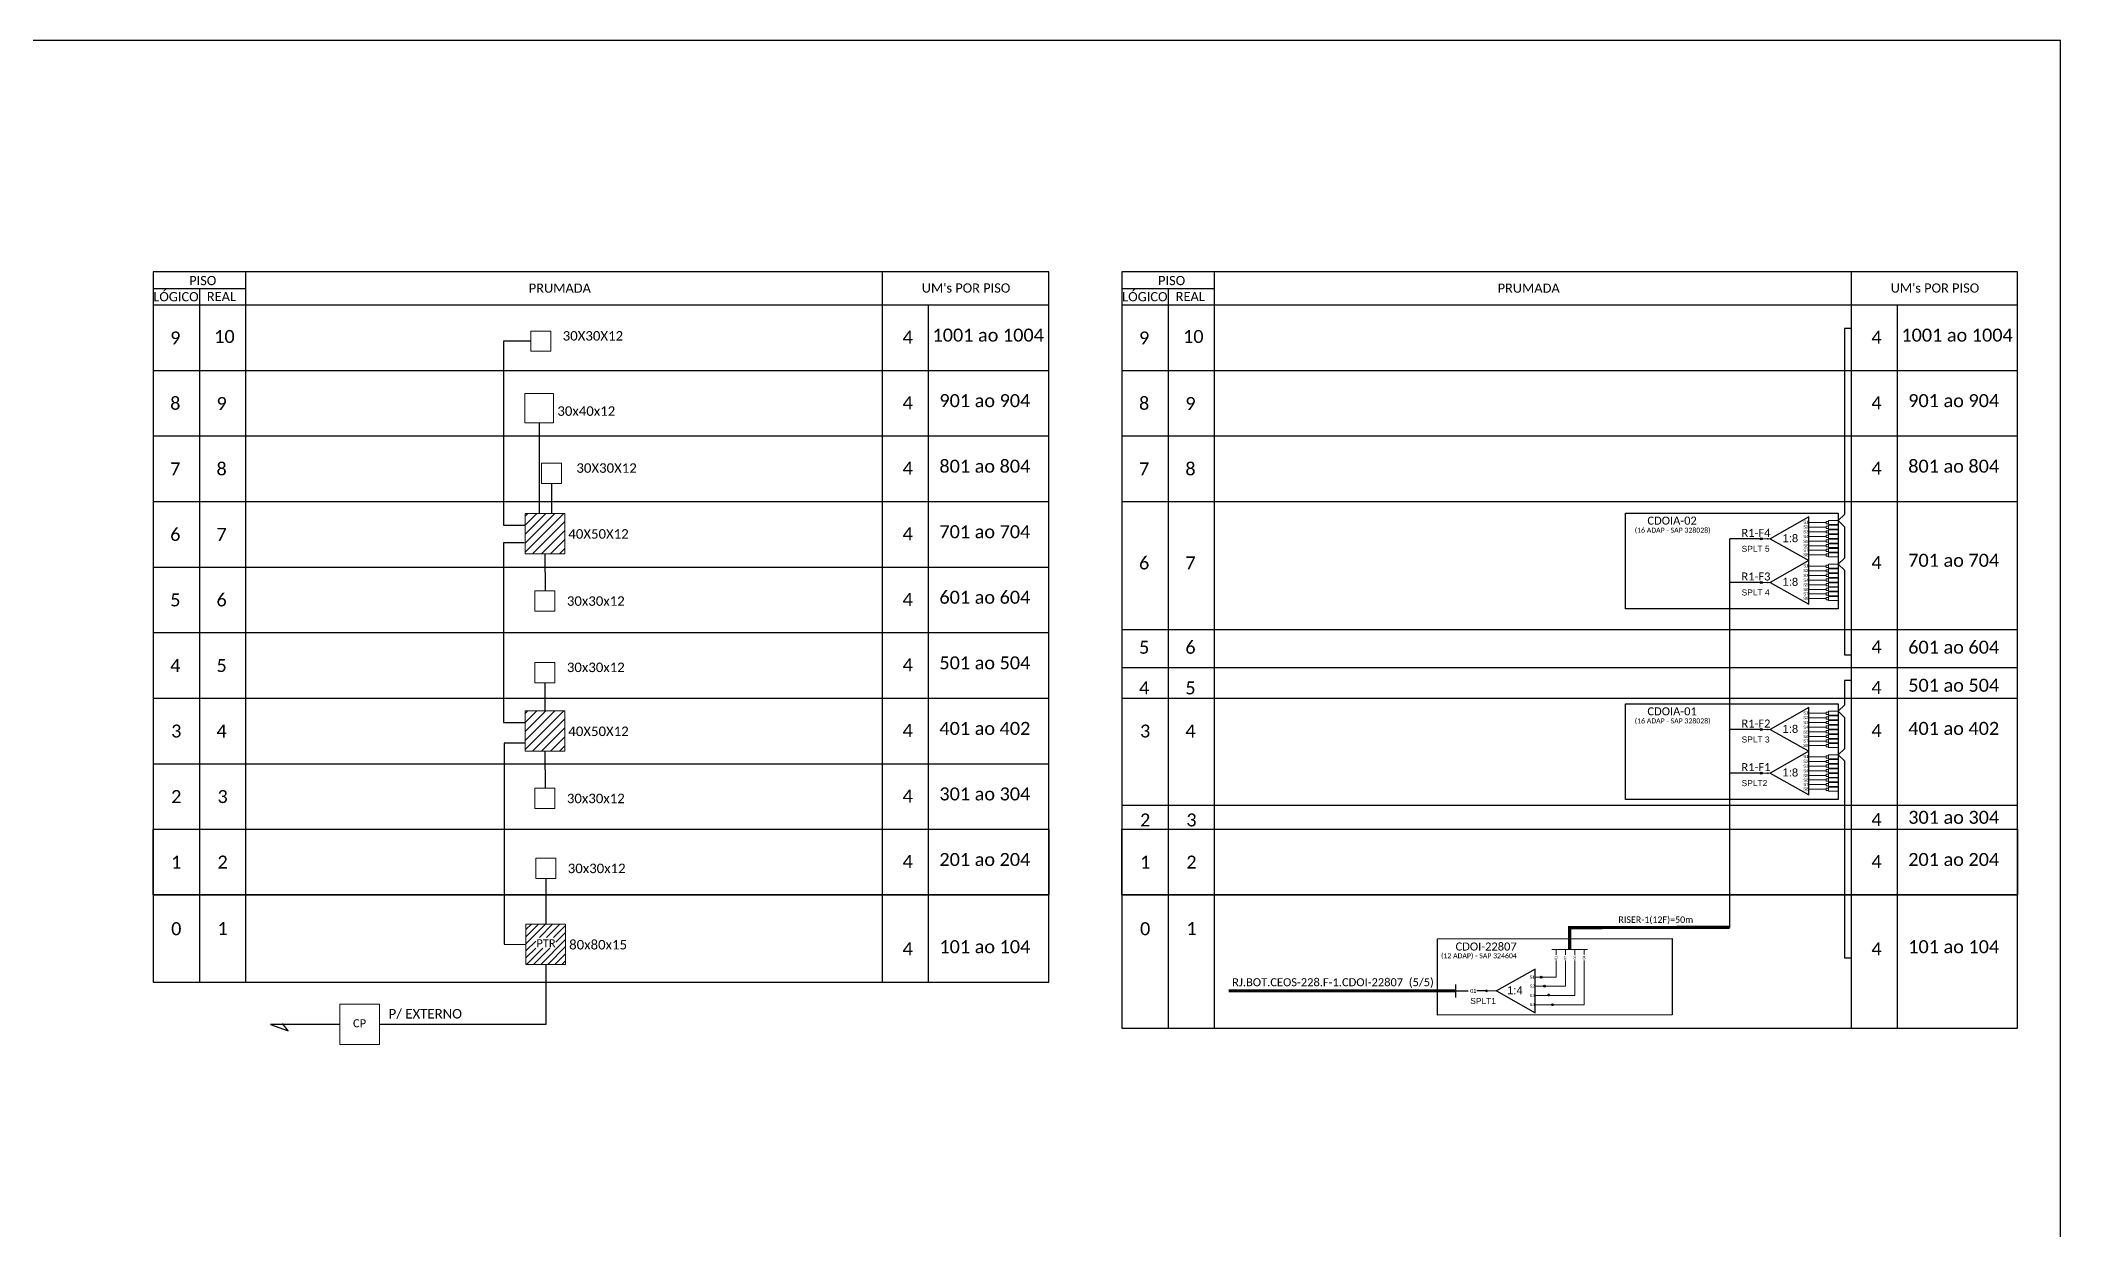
# Model space of a CAD drawing. Header units: metres. Extents: x -1286 to -445, y -500 to 94.
# Drawn here: x -950 to -445, y -203 to 94 of the extents above; entities that cross this region are included whole.
import ezdxf
from ezdxf.enums import TextEntityAlignment as Align

# ---------------------------------------------------------------- set-up
doc = ezdxf.new("R2010")
doc.units = ezdxf.units.M
doc.styles.add('ARIAL', font='arial.ttf')
doc.styles.add('WMF-Calibri0', font='calibri.ttf')

# ---------------------------------------------------------------- blocks, each defined once
blk = doc.blocks.new('SPLT_1-8_SC-APC')
at = {"color": 1}
blk.add_lwpolyline([(-7.37, -2.1), (-17.04, -7.55), (-7.37, -13), (-7.37, -2.1)], dxfattribs=at)
at = {"color": 3, "lineweight": 0}
for points in [[(-2.99, -3.51), (-7.37, -3.51)], [(-7.37, -4.66), (-2.99, -4.66)], [(-2.41, -3.02), (-2.41, -4)], [(-2.41, -3.02), (0, -3.02)], [(-2.41, -4), (0, -4)], [(-2.41, -4.17), (-2.41, -5.16)], [(-2.41, -4.17), (0, -4.17)], [(-7.37, -5.82), (-2.99, -5.82)], [(-7.37, -6.97), (-2.99, -6.97)], [(-7.37, -8.12), (-2.99, -8.12)], [(-7.37, -9.28), (-2.99, -9.28)], [(-2.41, -5.16), (0, -5.16)], [(-2.41, -5.32), (-2.41, -6.31)], [(-2.41, -5.32), (0, -5.32)], [(-2.41, -6.31), (0, -6.31)], [(-2.41, -6.48), (-2.41, -7.46)], [(-2.41, -6.48), (0, -6.48)], [(-2.41, -7.46), (0, -7.46)], [(-2.41, -7.63), (-2.41, -8.62)], [(-2.41, -7.63), (0, -7.63)], [(-2.41, -8.62), (0, -8.62)], [(-2.41, -8.78), (-2.41, -9.77)], [(-2.41, -8.78), (0, -8.78)], [(-2.41, -9.77), (0, -9.77)], [(-2.41, -9.94), (-2.41, -10.92)], [(-2.41, -9.94), (0, -9.94)], [(-7.37, -10.43), (-2.99, -10.43)], [(-7.37, -11.58), (-2.99, -11.58)], [(-2.41, -10.92), (0, -10.92)], [(-2.41, -11.09), (-2.41, -12.08)], [(-2.41, -11.09), (0, -11.09)], [(-2.41, -12.08), (0, -12.08)]]:
    blk.add_lwpolyline(points, dxfattribs=at)
for points in [[(-2.99, -3.22), (-2.41, -3.22), (-2.41, -3.8), (-2.99, -3.8)], [(-2.99, -4.38), (-2.41, -4.38), (-2.41, -4.95), (-2.99, -4.95)], [(-2.99, -5.53), (-2.41, -5.53), (-2.41, -6.1), (-2.99, -6.1)], [(-2.99, -6.68), (-2.41, -6.68), (-2.41, -7.26), (-2.99, -7.26)], [(-2.99, -7.84), (-2.41, -7.84), (-2.41, -8.41), (-2.99, -8.41)], [(-2.99, -8.99), (-2.41, -8.99), (-2.41, -9.56), (-2.99, -9.56)], [(-2.99, -10.14), (-2.41, -10.14), (-2.41, -10.72), (-2.99, -10.72)], [(-2.99, -11.3), (-2.41, -11.3), (-2.41, -11.87), (-2.99, -11.87)]]:
    blk.add_lwpolyline(points, close=True, dxfattribs=at)
at = {"color": 1, "lineweight": 0}
blk.add_lwpolyline([(-17.04, -7.55), (-19.26, -7.55)], dxfattribs=at)
at = {"color": 1, "style": 'ARIAL'}
for s, height, p in [('S1', 0.75, (-8.74, -3.78)), ('S2', 0.75, (-8.74, -4.97)), ('1:8', 2, (-13.91, -8.4)), ('S3', 0.75, (-8.74, -6.18)), ('S4', 0.75, (-8.74, -7.36)), ('S5', 0.75, (-8.74, -8.57)), ('S6', 0.75, (-8.74, -9.69)), ('S7', 0.75, (-8.74, -10.78)), ('S8', 0.75, (-8.74, -11.9))]:
    blk.add_text(s, height=height, dxfattribs=at).set_placement(p)
blk = doc.blocks.new('SPLITTER_')
blk.add_point((0, 0))
at = {"style": 'ARIAL', "flags": 4}
blk.add_attdef('SPLT', (0, -3.26), '', height=1.5, dxfattribs=at)

msp = doc.modelspace()

# ---------------------------------------------------------------- hatches: boundary and pattern name
h = msp.add_hatch(color=3)
h.dxf.hatch_style = 1
edge = h.paths.add_edge_path()
edge.add_arc((-519.85, -30.27), 0.256, 0, 360)
h = msp.add_hatch(color=3)
h.dxf.hatch_style = 1
edge = h.paths.add_edge_path()
edge.add_arc((-519.85, -41.17), 0.256, 0, 360)
h = msp.add_hatch(color=3)
h.dxf.hatch_style = 1
edge = h.paths.add_edge_path()
edge.add_arc((-519.85, -77.89), 0.256, 0, 360)
h = msp.add_hatch(color=3)
h.dxf.hatch_style = 1
edge = h.paths.add_edge_path()
edge.add_arc((-519.85, -88.79), 0.256, 0, 360)
h = msp.add_hatch()
h.set_pattern_fill('ANSI31', color=1, scale=10, style=0)
h.set_pattern_definition([(45, (-1442.0157, -522.1727), (-0.8838835, 0.8838835), [])])
h.paths.add_polyline_path([(-828.54, -136.59), (-818.64, -136.59), (-818.64, -126.55), (-828.54, -126.55)])
h.paths.add_polyline_path([(-826.11, -132.55), (-821.07, -132.56), (-821.07, -129.83), (-826.11, -129.83)], flags=16)
h = msp.add_hatch(color=3)
h.dxf.hatch_style = 1
edge = h.paths.add_edge_path()
edge.add_arc((-574.88, -139.78), 0.242, 0, 360)
at = {"lineweight": 0}
h = msp.add_hatch(color=3, dxfattribs=at)
h.dxf.hatch_style = 1
edge = h.paths.add_edge_path()
edge.add_arc((-588.52, -143.2), 0.256, 0, 360)
h = msp.add_hatch(color=3)
h.dxf.hatch_style = 1
edge = h.paths.add_edge_path()
edge.add_arc((-574, -142.03), 0.242, 0, 360)
h = msp.add_hatch(color=3)
h.dxf.hatch_style = 1
edge = h.paths.add_edge_path()
edge.add_arc((-573, -144.33), 0.242, 0, 360)
h = msp.add_hatch(color=3)
h.dxf.hatch_style = 1
edge = h.paths.add_edge_path()
edge.add_arc((-572, -146.64), 0.242, 0, 360)

# ---------------------------------------------------------------- linework, layer by layer
for p, q in [((-921.71, 28.14), (-921.71, -140.98)), ((-697.93, -140.98), (-697.93, 28.14)), ((-679.61, 28.14), (-679.61, -152.52)), ((-455.83, -152.52), (-455.83, 28.14))]:
    msp.add_line(p, q)
at = {"color": 1, "linetype": 'Continuous'}
for p, q in [((-828.75, -24.63), (-828.08, -23.96)), ((-828.75, -26.88), (-825.83, -23.96)), ((-828.75, -29.12), (-823.59, -23.96)), ((-828.75, -31.37), (-821.34, -23.96)), ((-828.75, -33.61), (-819.1, -23.96)), ((-826.89, -34), (-818.84, -25.95)), ((-824.65, -34), (-818.84, -28.2)), ((-822.4, -34), (-818.84, -30.44)), ((-820.16, -34), (-818.84, -32.69)), ((-828.75, -73.94), (-828.08, -73.27)), ((-828.75, -76.18), (-825.83, -73.27)), ((-828.75, -78.43), (-823.59, -73.27)), ((-828.75, -80.67), (-821.34, -73.27)), ((-828.75, -82.92), (-819.1, -73.27)), ((-826.89, -83.31), (-818.84, -75.26)), ((-824.65, -83.31), (-818.84, -77.51)), ((-822.4, -83.31), (-818.84, -79.75)), ((-820.16, -83.31), (-818.84, -82))]:
    msp.add_line(p, q, dxfattribs=at)
msp.add_lwpolyline([(-1286.07, -499.81), (-445.07, -499.81), (-445.07, 94.19), (-1286.07, 94.19)], close=True)
at = {"color": 0}
for points in [[(-697.93, 36.37), (-921.71, 36.37)], [(-455.83, 36.37), (-679.61, 36.37)], [(-921.71, 32.26), (-898.57, 32.26)], [(-679.61, 32.26), (-656.46, 32.26)], [(-921.71, 28.14), (-697.93, 28.14)], [(-679.61, 28.14), (-455.83, 28.14)]]:
    msp.add_lwpolyline(points, dxfattribs=at)
for points in [[(-921.71, 36.37), (-921.71, 28.14)], [(-898.57, 28.14), (-898.57, 36.37)], [(-739.52, 36.37), (-739.52, 28.14)], [(-697.93, 28.14), (-697.93, 36.37)], [(-679.61, 36.37), (-679.61, 28.14)], [(-656.46, 28.14), (-656.46, 36.37)], [(-497.42, 36.37), (-497.42, 28.14)], [(-455.83, 28.14), (-455.83, 36.37)], [(-910.14, 32.26), (-910.14, 28.14)], [(-668.04, 32.26), (-668.04, 28.14)], [(-921.71, 28.14), (-697.93, 28.14)], [(-921.71, 28.14), (-697.93, 28.14)], [(-921.71, 28.14), (-697.93, 28.14)], [(-910.14, 28.14), (-910.14, -140.98)], [(-898.57, -140.98), (-898.57, 28.14)], [(-739.52, 28.14), (-739.52, -140.98)], [(-727.95, -140.98), (-727.95, 28.14)], [(-679.61, 28.14), (-455.83, 28.14)], [(-679.61, 28.14), (-455.83, 28.14)], [(-679.61, 28.14), (-455.83, 28.14)], [(-668.04, 28.14), (-668.04, -152.52)], [(-656.46, -152.52), (-656.46, 28.14)], [(-497.42, 28.14), (-497.42, -152.52)], [(-485.85, -152.52), (-485.85, 28.14)], [(-921.71, 11.77), (-697.93, 11.77)], [(-679.61, 11.77), (-455.83, 11.77)], [(-921.71, -4.6), (-697.93, -4.6)], [(-679.61, -4.6), (-455.83, -4.6)], [(-921.71, -20.97), (-697.93, -20.97)], [(-679.61, -20.97), (-455.83, -20.97)], [(-921.71, -37.34), (-697.93, -37.34)], [(-921.71, -53.72), (-697.93, -53.72)], [(-679.61, -52.91), (-455.83, -52.91)], [(-679.61, -62.43), (-455.83, -62.43)], [(-921.71, -70.09), (-697.93, -70.09)], [(-679.61, -70.09), (-455.83, -70.09)], [(-921.71, -86.46), (-697.93, -86.46)], [(-679.61, -96.84), (-455.83, -96.84)], [(-921.71, -102.83), (-697.93, -102.83)], [(-679.61, -102.83), (-455.83, -102.83)], [(-921.71, -119.2), (-697.93, -119.2)], [(-679.61, -119.2), (-455.83, -119.2)]]:
    msp.add_lwpolyline(points)
at = {"lineweight": 0}
for points in [[(-822.37, 21.62), (-827.34, 21.62), (-827.34, 16.55), (-822.37, 16.55)], [(-821.7, 5.97), (-828.81, 5.97), (-828.81, -1.29), (-821.7, -1.29)], [(-819.68, -11.39), (-824.65, -11.39), (-824.65, -16.46), (-819.68, -16.46)], [(-821.32, -43.26), (-826.29, -43.26), (-826.29, -48.33), (-821.32, -48.33)], [(-821.32, -61.17), (-826.29, -61.17), (-826.29, -66.24), (-821.32, -66.24)], [(-821.32, -92.56), (-826.29, -92.56), (-826.29, -97.63), (-821.32, -97.63)], [(-821.11, -110.03), (-826.07, -110.03), (-826.07, -115.1), (-821.11, -115.1)]]:
    msp.add_lwpolyline(points, close=True, dxfattribs=at)
at = {"color": 3}
for points in [[(-497.4, 22.27), (-499.05, 22.27), (-499.06, -24.23), (-500.62, -25.74), (-499.06, -27.25), (-499.06, -35.13), (-500.62, -36.64), (-499.06, -38.14), (-499.06, -59.29), (-497.41, -59.3)], [(-827.34, 19.09), (-834.2, 19.09), (-834.2, -26.86), (-828.75, -26.88)], [(-825.26, -1.29), (-825.23, -23.96)], [(-822.17, -16.46), (-822.16, -23.96)], [(-828.96, -31.25), (-834.2, -31.25), (-834.2, -76.17), (-828.75, -76.18)], [(-823.8, -34), (-823.79, -43.26)], [(-823.8, -66.24), (-823.8, -73.27)], [(-497.4, -65.66), (-499.05, -65.66), (-499.06, -71.86), (-500.62, -73.36), (-499.06, -74.87), (-499.06, -82.75), (-500.62, -84.26), (-499.06, -85.77), (-499.06, -134.9), (-497.41, -134.9)], [(-828.75, -81.34), (-833.99, -81.34), (-833.99, -131.56), (-828.54, -131.57)], [(-823.8, -83.31), (-823.79, -92.56)], [(-823.59, -115.1), (-823.59, -126.55)], [(-596.15, -143.19), (-593.07, -143.19)], [(-588.55, -143.19), (-590.92, -143.19)]]:
    msp.add_lwpolyline(points, dxfattribs=at)
at = {"color": 1, "lineweight": 0}
for points in [[(-818.84, -23.96), (-828.75, -23.96), (-828.75, -34), (-818.84, -34)], [(-818.84, -73.27), (-828.75, -73.27), (-828.75, -83.31), (-818.84, -83.31)], [(-818.64, -126.55), (-828.54, -126.55), (-828.54, -136.59), (-818.64, -136.59)], [(-865.13, -146.53), (-875.04, -146.53), (-875.04, -156.57), (-865.13, -156.57)]]:
    msp.add_lwpolyline(points, close=True, dxfattribs=at)
at = {"color": 1}
for points in [[(-553.75, -23.84), (-500.62, -23.84), (-500.62, -47.73), (-553.75, -47.73)], [(-553.75, -71.47), (-500.62, -71.47), (-500.62, -95.36), (-553.75, -95.36)], [(-600.79, -130.19), (-542.12, -130.07), (-542.12, -149.17), (-600.79, -149.29)]]:
    msp.add_lwpolyline(points, close=True, dxfattribs=at)
at = {"color": 5}
for points in [[(-519.88, -30.27), (-527.73, -30.27)], [(-527.73, -127.32), (-527.73, -79.38), (-527.73, -30.27)], [(-519.88, -41.17), (-527.73, -41.17)], [(-519.88, -77.89), (-527.73, -77.89)], [(-519.88, -88.79), (-527.73, -88.79)]]:
    msp.add_lwpolyline(points, dxfattribs=at)
at = {"color": 7}
for points in [[(-921.71, -102.83), (-697.93, -102.83), (-697.93, -119.2), (-921.71, -119.2)], [(-679.61, -102.83), (-455.83, -102.83), (-455.83, -119.2), (-679.61, -119.2)]]:
    msp.add_lwpolyline(points, close=True, dxfattribs=at)
at = {"color": 5}
msp.add_lwpolyline([(-567.72, -132.86, 0.8, 0.8, 0), (-567.72, -127.39, 0.8, 0.8, 0), (-527.73, -127.32, 0.8, 0.8, 0)], format="xyseb", dxfattribs=at)
at = {"color": 5, "lineweight": 0}
for points in [[(-574.91, -139.78), (-571.09, -139.78), (-571.09, -135.6)], [(-574.01, -142.03), (-568.77, -142.03), (-568.77, -135.6)], [(-572.97, -144.33), (-566.46, -144.33), (-566.46, -135.6)], [(-572.17, -132.86), (-563.26, -132.86)], [(-572, -146.64), (-564.15, -146.64), (-564.15, -135.56)], [(-571.09, -132.86), (-571.09, -134.17)], [(-568.77, -132.86), (-568.77, -134.17)], [(-568.77, -132.86), (-568.77, -134.17)], [(-566.46, -132.86), (-566.46, -134.17)], [(-564.15, -132.86), (-564.15, -134.14)]]:
    msp.add_lwpolyline(points, dxfattribs=at)
at = {"color": 7}
for points in [[(-921.71, -140.98), (-697.93, -140.98)], [(-679.61, -152.52), (-455.83, -152.52)]]:
    msp.add_lwpolyline(points, dxfattribs=at)
at = {"color": 1}
for points in [[(-823.59, -136.59), (-823.59, -151.55), (-865.13, -151.55)], [(-576.38, -137.74), (-586.04, -143.19), (-576.38, -148.64), (-576.38, -137.74)], [(-596.15, -144.82), (-596.15, -141.56)], [(-887.98, -153.17), (-889.39, -151.34)], [(-892.39, -151.57), (-887.98, -153.17)], [(-875.04, -151.57), (-892.39, -151.57)]]:
    msp.add_lwpolyline(points, dxfattribs=at)
at = {"color": 7, "lineweight": 0}
for points in [[(-576.38, -139.78), (-574.91, -139.78)], [(-576.38, -142.03), (-574.01, -142.03)], [(-576.38, -144.33), (-572.97, -144.33)], [(-576.38, -146.64), (-572, -146.64)]]:
    msp.add_lwpolyline(points, dxfattribs=at)
at = {"color": 1, "const_width": 0.8}
msp.add_lwpolyline([(-652.93, -143.19), (-596.15, -143.19)], dxfattribs=at)
at = {"color": 1, "lineweight": 0}
msp.add_lwpolyline([(-586.04, -143.19), (-588.27, -143.19)], dxfattribs=at)
at = {"color": 3}
for centre, radius in [((-519.85, -30.27), 0.256), ((-519.85, -41.17), 0.256), ((-519.85, -77.89), 0.256), ((-519.85, -88.79), 0.256), ((-574.88, -139.78), 0.242), ((-574, -142.03), 0.242), ((-572, -146.64), 0.242)]:
    msp.add_circle(centre, radius, dxfattribs=at)
at = {"color": 3, "lineweight": 0}
msp.add_circle((-588.52, -143.2), 0.256, dxfattribs=at)
at = {"color": 3}
msp.add_arc((-573, -144.33), 0.242, 0, 180.1296, dxfattribs=at)

# ---------------------------------------------------------------- block references
for p in [(-500.62, -22.72), (-500.62, -33.62), (-500.62, -70.35), (-500.62, -81.24)]:
    msp.add_blockref('SPLT_1-8_SC-APC', p, dxfattribs=at)
ref = msp.add_blockref('SPLITTER_', (-518.24, -30.27), dxfattribs=dict(xscale=-1))
ref.add_attrib('SPLT', 'SPLT 5', (-524.77, -33.53), dxfattribs={"height": 1.5, "style": 'ARIAL'})
ref = msp.add_blockref('SPLITTER_', (-518.24, -41.17), dxfattribs=dict(xscale=-1))
ref.add_attrib('SPLT', 'SPLT 4', (-524.77, -44.43), dxfattribs={"height": 1.5, "style": 'ARIAL'})
ref = msp.add_blockref('SPLITTER_', (-518.24, -77.89), dxfattribs=dict(xscale=-1))
ref.add_attrib('SPLT', 'SPLT 3', (-524.77, -81.15), dxfattribs={"height": 1.5, "style": 'ARIAL'})
ref = msp.add_blockref('SPLITTER_', (-518.24, -88.79), dxfattribs=dict(xscale=-1))
ref.add_attrib('SPLT', 'SPLT2', (-524.77, -92.05), dxfattribs={"height": 1.5, "style": 'ARIAL'})
at = {"lineweight": 0}
ref = msp.add_blockref('SPLITTER_', (-586.04, -143.19), dxfattribs=dict(at, xscale=-1))
ref.add_attrib('SPLT', 'SPLT1', (-592.57, -146.45), dxfattribs={"height": 1.5, "style": 'ARIAL'})

# ---------------------------------------------------------------- texts
at = {"color": 0, "style": 'WMF-Calibri0'}
for s, p in [('     PISO', (-916.75, 33.07)), ('     PISO', (-674.65, 33.07)), ('  LÓGICO', (-923.29, 29.04)), ('    REAL', (-911.53, 29.09)), ('PRUMADA', (-827.84, 31.18)), ("UM's POR PISO", (-729.64, 31.21)), ('  LÓGICO', (-681.19, 29.04)), ('    REAL', (-669.43, 29.09)), ('PRUMADA', (-585.74, 31.18)), ("UM's POR PISO", (-487.53, 31.21))]:
    msp.add_text(s, height=2.3, dxfattribs=at).set_placement(p)
at = {"color": 7, "style": 'WMF-Calibri0'}
for p in [(-903.89, 20.26), (-661.79, 20.26)]:
    msp.add_text('10', height=3.24, dxfattribs=at).set_placement(p, align=Align.MIDDLE_CENTER)
for s, height, p in [('30X30X12', 2.373, (-819.37, 19.22)), ('1001 ao 1004', 3.24, (-726.96, 18.98)), ('1001 ao 1004', 3.24, (-484.86, 18.98)), ('901 ao 904', 3.24, (-725.24, 2.61)), ('901 ao 904', 3.24, (-483.14, 2.61)), ('30x40x12', 2.373, (-820.7, 0.44)), ('30X30X12', 2.373, (-815.94, -13.79)), ('801 ao 804', 3.24, (-725.24, -13.76)), ('801 ao 804', 3.24, (-483.14, -13.76)), ('40X50X12', 2.373, (-817.96, -30.25)), ('701 ao 704', 3.24, (-725.24, -30.13)), ('701 ao 704', 3.24, (-483.14, -37.27)), ('30x30x12', 2.373, (-818.32, -47.01)), ('601 ao 604', 3.24, (-725.24, -46.5)), ('501 ao 504', 3.24, (-725.24, -62.88)), ('601 ao 604', 3.24, (-483.14, -58.96)), ('30x30x12', 2.373, (-818.32, -63.57)), ('501 ao 504', 3.24, (-483.14, -68.48)), ('40X50X12', 2.373, (-817.96, -79.55)), ('401 ao 402', 3.24, (-725.24, -79.25)), ('401 ao 402', 3.24, (-483.14, -79.25)), ('30x30x12', 2.373, (-818.32, -96.31)), ('301 ao 304', 3.24, (-725.24, -95.62)), ('301 ao 304', 3.24, (-483.14, -101.46)), ('201 ao 204', 3.24, (-725.24, -111.99)), ('201 ao 204', 3.24, (-483.14, -111.99)), ('30x30x12', 2.373, (-818.1, -113.78)), ('PTR', 2, (-825.95, -132.3)), ('80x80x15', 2.373, (-817.75, -132.84)), ('101 ao 104', 3.24, (-725.24, -133.77)), ('101 ao 104', 3.24, (-483.14, -133.77)), ('CP', 2, (-871.77, -152.27)), ('P/ EXTERNO', 2.373, (-862.88, -150.09))]:
    msp.add_text(s, height=height, dxfattribs=at).set_placement(p)
at = {"color": 1}
for s, height, style, p in [('CDOIA-02', 2, 'WMF-Calibri0', (-548.32, -26.74)), ('CDOIA-01', 2, 'WMF-Calibri0', (-548.32, -74.37)), ('CDOI-22807', 2, 'WMF-Calibri0', (-596.26, -133.11)), ('RJ.BOT.CEOS-228.F-1.CDOI-22807  (5/5)', 2, 'WMF-Calibri0', (-652.09, -142.03)), ('S1', 0.75, 'ARIAL', (-577.75, -140.12)), ('1:4', 2, 'ARIAL', (-583.36, -144.04)), ('S2', 0.75, 'ARIAL', (-577.75, -142.38)), ('S3', 0.75, 'ARIAL', (-577.75, -144.73)), ('S4', 0.75, 'ARIAL', (-577.75, -146.99))]:
    msp.add_text(s, height=height, dxfattribs=dict(at, style=style)).set_placement(p)
at = {"color": 1, "style": 'WMF-Calibri0'}
for s, p in [('(16 ADAP - SAP 328028)', (-542.01, -28.75)), ('(16 ADAP - SAP 328028)', (-542.01, -76.38)), ('(12 ADAP) - SAP 324604', (-590.41, -135.04))]:
    msp.add_text(s, height=1.25, dxfattribs=at).set_placement(p, align=Align.CENTER)
at = {"color": 5, "style": 'WMF-Calibri0'}
for s, height, p in [('R1-F4', 2, (-524.82, -29.79)), ('R1-F3', 2, (-524.82, -40.69)), ('R1-F2', 2, (-524.82, -77.42)), ('R1-F1', 2, (-524.82, -88.31)), ('RISER-1(12F)=50m', 1.6, (-555.56, -126.2))]:
    msp.add_text(s, height=height, dxfattribs=at).set_placement(p)
at = {"lineweight": 0, "style": 'ARIAL'}
for s, p in [('01', (-571.17, -134.92)), ('02', (-568.85, -134.92)), ('03', (-566.44, -134.85)), ('04', (-564.16, -134.85))]:
    msp.add_text(s, height=0.617, rotation=90, dxfattribs=at).set_placement(p, align=Align.MIDDLE_CENTER)
at = {"style": 'ARIAL'}
msp.add_text('01', height=1, dxfattribs=at).set_placement((-591.82, -143.19), align=Align.MIDDLE_CENTER)
at = {"color": 7, "style": 'WMF-Calibri0'}
for tag, flags, p in [('9', 4, (-916.17, 19.88)), ('4', 4, (-733.15, 20.07)), ('9', 4, (-674.07, 19.88)), ('4', 4, (-491.05, 20.07)), ('8', 4, (-916.17, 3.57)), ('9', 4, (-904.6, 3.5)), ('4', 4, (-733.15, 3.7)), ('8', 4, (-674.07, 3.57)), ('9', 4, (-662.5, 3.5)), ('4', 4, (-491.05, 3.7)), ('7', 4, (-916.17, -12.8)), ('8', 4, (-904.6, -12.8)), ('4', 4, (-733.15, -12.67)), ('7', 4, (-674.07, -12.8)), ('8', 4, (-662.5, -12.8)), ('4', 4, (-491.05, -12.67)), ('6', 4, (-916.17, -29.17)), ('7', 4, (-904.6, -29.17)), ('4', 4, (-733.15, -29.04)), ('6', 4, (-674.07, -36.31)), ('7', 4, (-662.5, -36.31)), ('4', 4, (-491.05, -36.18)), ('5', 4, (-916.17, -45.54)), ('6', 4, (-904.6, -45.54)), ('4', 4, (-733.15, -45.42)), ('4', 4, (-916.17, -61.92)), ('5', 4, (-904.6, -61.92)), ('4', 4, (-733.15, -61.79)), ('5', 4, (-674.07, -57.37)), ('6', 4, (-662.5, -57.37)), ('4', 4, (-491.05, -57.25)), ('4', 4, (-674.07, -67.52)), ('5', 4, (-662.5, -67.52)), ('4', 4, (-491.05, -67.39)), ('3', 4, (-915.93, -78.29)), ('4', 4, (-904.6, -78.29)), ('4', 4, (-733.15, -78.16)), ('3', 4, (-673.82, -78.29)), ('4', 4, (-662.5, -78.29)), ('4', 4, (-491.05, -78.16)), ('2', 4, (-915.93, -94.66)), ('3', 4, (-904.35, -94.66)), ('4', 4, (-733.15, -94.53)), ('2', 4, (-673.82, -100.5)), ('3', 4, (-662.25, -100.5)), ('4', 4, (-491.05, -100.37)), ('1', 4, (-915.93, -111.03)), ('2', 4, (-904.35, -111.02)), ('4', 4, (-733.15, -110.9)), ('1', 4, (-673.82, -111.03)), ('2', 4, (-662.25, -111.02)), ('4', 4, (-491.05, -110.9)), ('0', 4, (-915.93, -127.66)), ('1', 12, (-904.35, -127.62)), ('0', 4, (-673.82, -127.66)), ('1', 12, (-662.25, -127.62)), ('4', 4, (-733.15, -132.68)), ('4', 4, (-491.05, -132.68))]:
    msp.add_attdef(tag, text='XX', height=3.24, dxfattribs=dict(at, flags=flags)).set_placement(p, align=Align.MIDDLE_CENTER)

doc.saveas('drawing.dxf')
